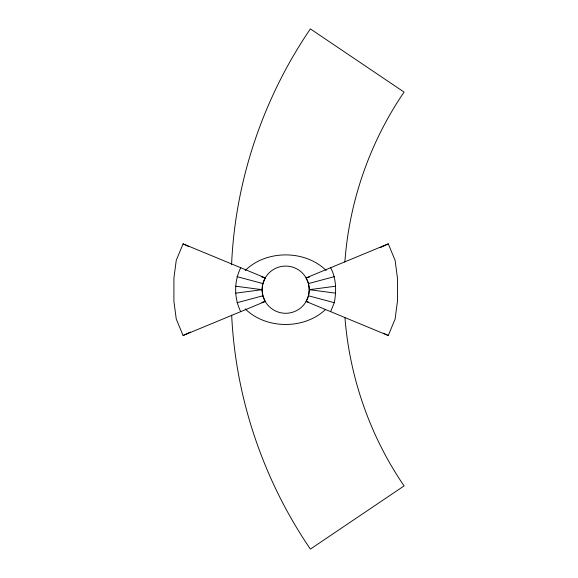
<?xml version="1.0" encoding="UTF-8"?>
<svg xmlns="http://www.w3.org/2000/svg" width="578" height="578" viewBox="0 0 578 578"><rect width="100%" height="100%" fill="white"/><g stroke="black" fill="none" stroke-linecap="round" stroke-linejoin="round"><path stroke-width="0.87" d="M231.576 264.659C235.203 180.856 263.098 98.144 310.386 28.9L404.087 92.104C369.826 142.152 349.191 201.563 344.871 262.036M240.737 311.636C233.953 298.14 233.953 281.226 240.737 267.73M262.882 283.574L262.08 289.686L262.882 295.791L265.237 301.485L183.082 335.515L176.247 319.005L173.913 301.29L173.913 278.076L176.247 260.36L183.082 243.851L265.237 277.881L262.882 283.574L237.045 276.652M308.479 295.791L309.281 289.686L308.479 283.574L306.123 277.881L388.279 243.851L395.114 260.36L397.447 278.076L397.447 301.29L395.114 319.005L388.279 335.515L306.123 301.485L308.479 295.791L334.315 302.713C336.447 291.037 336.41 278.415 330.623 267.73M330.623 311.636L334.315 302.713M245.195 270.497C266.299 249.696 305.068 249.696 326.165 270.497M325.515 309.476C304.317 329.67 266.075 329.467 245.195 308.876M183.082 335.515L190.4 332.054M380.151 247.695L388.279 243.851M237.045 302.713L262.882 295.791M308.479 283.574L334.315 276.652M306.123 277.881L309.505 277.021M261.856 302.345L265.237 301.485M235.781 293.147L262.08 289.686L235.781 286.218M335.58 286.218L309.281 289.686A23.604 23.604 0 0 1 273.878 310.126A23.604 23.604 0 0 1 273.878 269.24A23.604 23.604 0 0 1 309.281 289.686L335.58 293.147M261.856 277.021L265.237 277.881M306.123 301.485L308.659 302.128M383.402 333.21L388.279 335.515M183.082 243.851L188.775 246.546M344.965 317.763C349.676 377.607 370.122 436.347 404.087 485.896L310.386 549.1C263.445 480.354 235.593 398.329 231.67 315.14"/></g></svg>
